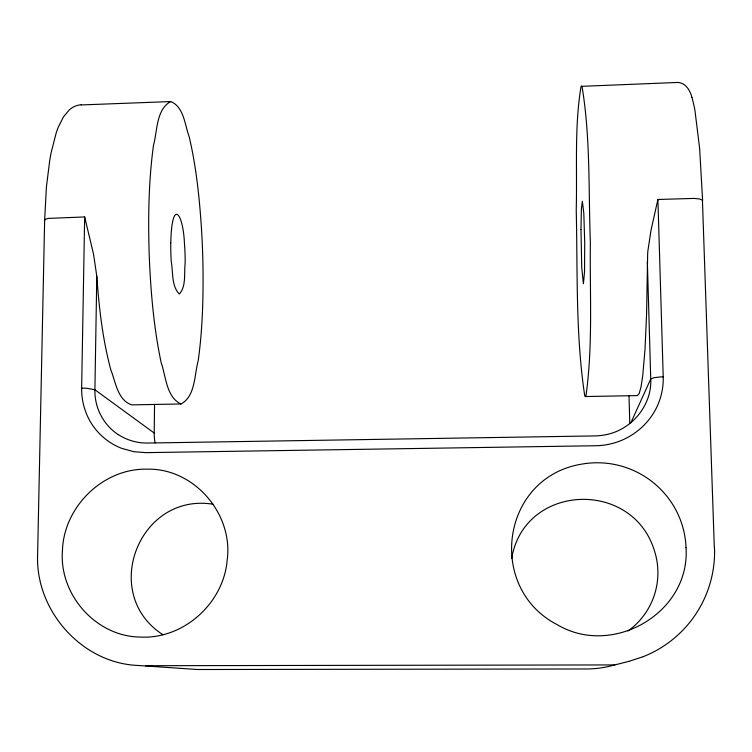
<?xml version="1.0" encoding="UTF-8"?>
<svg xmlns="http://www.w3.org/2000/svg" width="752" height="752" viewBox="0 0 752 752"><rect width="100%" height="100%" fill="white"/><g stroke="black" fill="none" stroke-linecap="round" stroke-linejoin="round"><path stroke-width="1.13" d="M714.344 548.302L702.434 200.267L699.614 198.97L694.209 198.415L657.897 199.477L651.044 230.046L647.914 250.698A138.095 138.095 0 0 0 647.66 253.65L646.579 314.157L645.028 349.097L642.772 375.398L641.024 386.923L639.191 393.512L637.376 395.59L585.357 396.548L584.783 396.041C575.468 334.734 577.705 272.017 576.229 210.081C577.31 168.946 574.302 127.013 581.061 86.358L676.875 82.485C685.175 82.043 690.129 90.231 691.896 97.29M154.545 404.463L154.216 433.171A46.286 46.286 0 0 0 154.884 441.593L155.128 442.909M657.897 199.477L663.217 376.827A65.603 65.603 0 0 1 656.355 408.035C649.023 422.718 636.183 434.393 621.011 440.587A70.491 70.491 0 0 1 595.556 445.748L145.785 452.638L133.875 451.717L121.749 448.371A62.444 62.444 0 0 1 88.351 418.027C83.82 408.768 81.498 398.475 81.639 388.164L84.666 216.952L48.203 218.4L45.534 219.255L44.641 220.298L37.628 554.168C35.015 609.966 81.235 662.944 137.597 665.445L197.635 669.515L586.588 668.97A99.067 99.067 0 0 0 610.765 665.952L628.757 661.393M84.666 216.952L93.558 254.223L96.792 276.219L94.912 389.762A52.414 52.414 0 0 0 118.205 434.628M44.641 220.298L46.389 187.173L49.782 159.997A251.187 251.187 0 0 1 51.108 152.731L56.193 132.925A100.373 100.373 0 0 1 58.299 127.135L63.459 116.87L69.278 109.924A19.909 19.909 0 0 1 81.103 104.735M511.68 558.454C524.266 483.273 632.517 478.855 654.447 550.765A71.647 71.647 0 0 1 627.986 631.013M630.947 422.615L650.743 378.989L653.883 377.72L659.993 376.968A69.673 69.673 0 0 1 663.217 376.827M585.357 396.548L585.94 395.966C593.065 345.271 589.709 293.496 590.358 242.398C588.449 190.547 590.536 137.926 582.067 86.649L581.456 86.085M643.28 656.675L628.822 661.375M170.666 101.567C156.106 109.519 157.412 131.111 153.483 145.324C148.539 181.552 148.069 218.23 149.197 254.721C150.654 290.827 153.652 327.017 161.107 362.426C165.929 376.056 166.211 397.169 180.988 403.974C195.482 396.37 194.279 374.975 198.152 360.998C202.354 331.237 203.284 301.12 203.031 271.096A850.973 850.973 0 0 0 201.536 229.633C199.506 198.472 196.366 167.235 189.184 136.789C184.832 125.067 183.911 106.671 170.666 101.567L81.122 104.942M180.988 403.974L131.873 404.877C117.754 400.562 115.601 381.913 110.864 369.984C102.62 339.387 99.038 307.756 96.792 276.219M145.39 665.717L614.779 664.928M213.183 504.254C138.998 492.099 99.518 594.024 162.921 634.707M154.038 432.917L94.912 389.762L86.875 388.276A66.317 66.317 0 0 0 81.639 388.164M702.622 200.756L699.651 148.567L694.914 110.215A174.708 174.708 0 0 0 694.19 106.521L692.526 99.48A73.226 73.226 0 0 0 691.934 97.422M647.34 261.536L650.743 378.989C652.106 405.544 631.323 430.031 605.539 434.759A58.665 58.665 0 0 1 594.823 435.916L147.796 443.031A52.245 52.245 0 0 1 118.252 434.562M629.02 395.749L629.781 423.602M714.541 548.293A112.772 112.772 0 0 1 643.261 656.646M580.976 229.492L581.728 267.374L583.402 283.767L584.539 271.829L584.718 242.558L583.806 213.22L582.358 201.263L581.381 209.244L580.976 229.492M686.031 547.757C690.317 613.096 612.297 657.69 557.082 624.592C486.29 587.989 500.86 477.323 581.738 464.125A89.112 89.112 0 0 1 670.427 501.048C679.987 514.697 685.429 531.109 686.031 547.757M170.77 242.952L170.742 246.731A226.032 226.032 0 0 0 171.249 261.499C173.148 271.989 171.39 286.127 179.314 294.032C186.43 286.324 183.949 273.136 185.152 263.247A222.695 222.695 0 0 0 184.428 243.093C183.065 212.581 171.757 197.691 170.77 242.952M62.444 550.652C58.919 594.447 95.852 636.549 140.116 637.057C183.328 639.482 223.316 603.508 227.113 560.71C233.787 514.556 194.599 468.27 147.589 469.173C103.325 467.885 63.694 506.688 62.444 550.652"/></g></svg>
